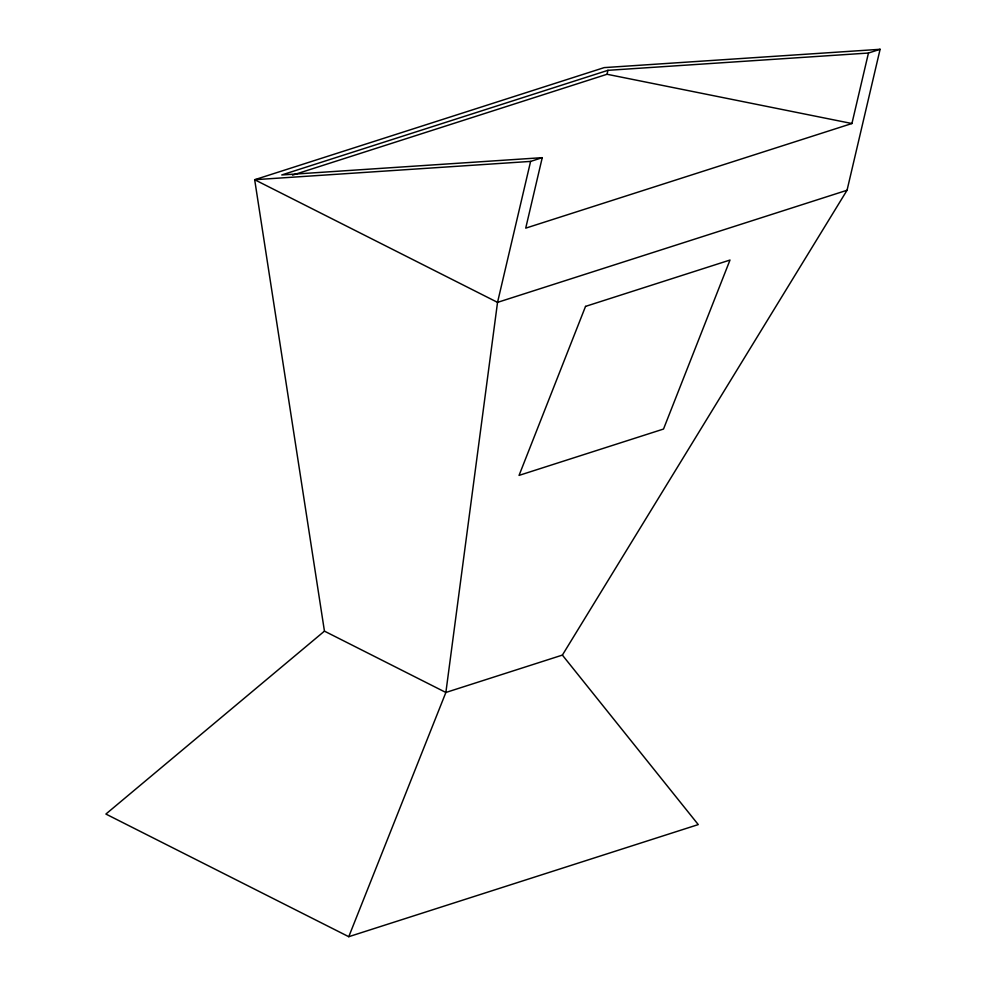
<?xml version="1.0" encoding="UTF-8"?>
<svg xmlns="http://www.w3.org/2000/svg" width="986" height="986" viewBox="0 0 986 986"><rect width="100%" height="100%" fill="white"/><g stroke="black" fill="none" stroke-linecap="round" stroke-linejoin="round"><path stroke-width="1.48" d="M880.104 49.3L868.456 53.034L851.929 123.521L525.723 228.148L542.251 157.661L530.604 161.408L497.536 302.369L445.869 692.468L348.761 936.7L105.896 814.054L324.443 631.139L254.671 179.711L604.184 67.615L880.104 49.3L847.048 190.261L562.377 655.098L445.869 692.468L324.443 631.139M292.534 175.138L607.031 74.27L607.955 70.326L868.456 53.034M607.955 70.326L281.749 174.953L542.251 157.661M847.048 190.261L497.536 302.369L254.671 179.711L530.604 161.408M348.761 936.7L698.261 824.592L562.377 655.098M607.031 74.27L851.929 123.521M585.536 306.387L519.055 475.388L663.516 429.046L729.997 260.045L585.536 306.387"/></g></svg>
